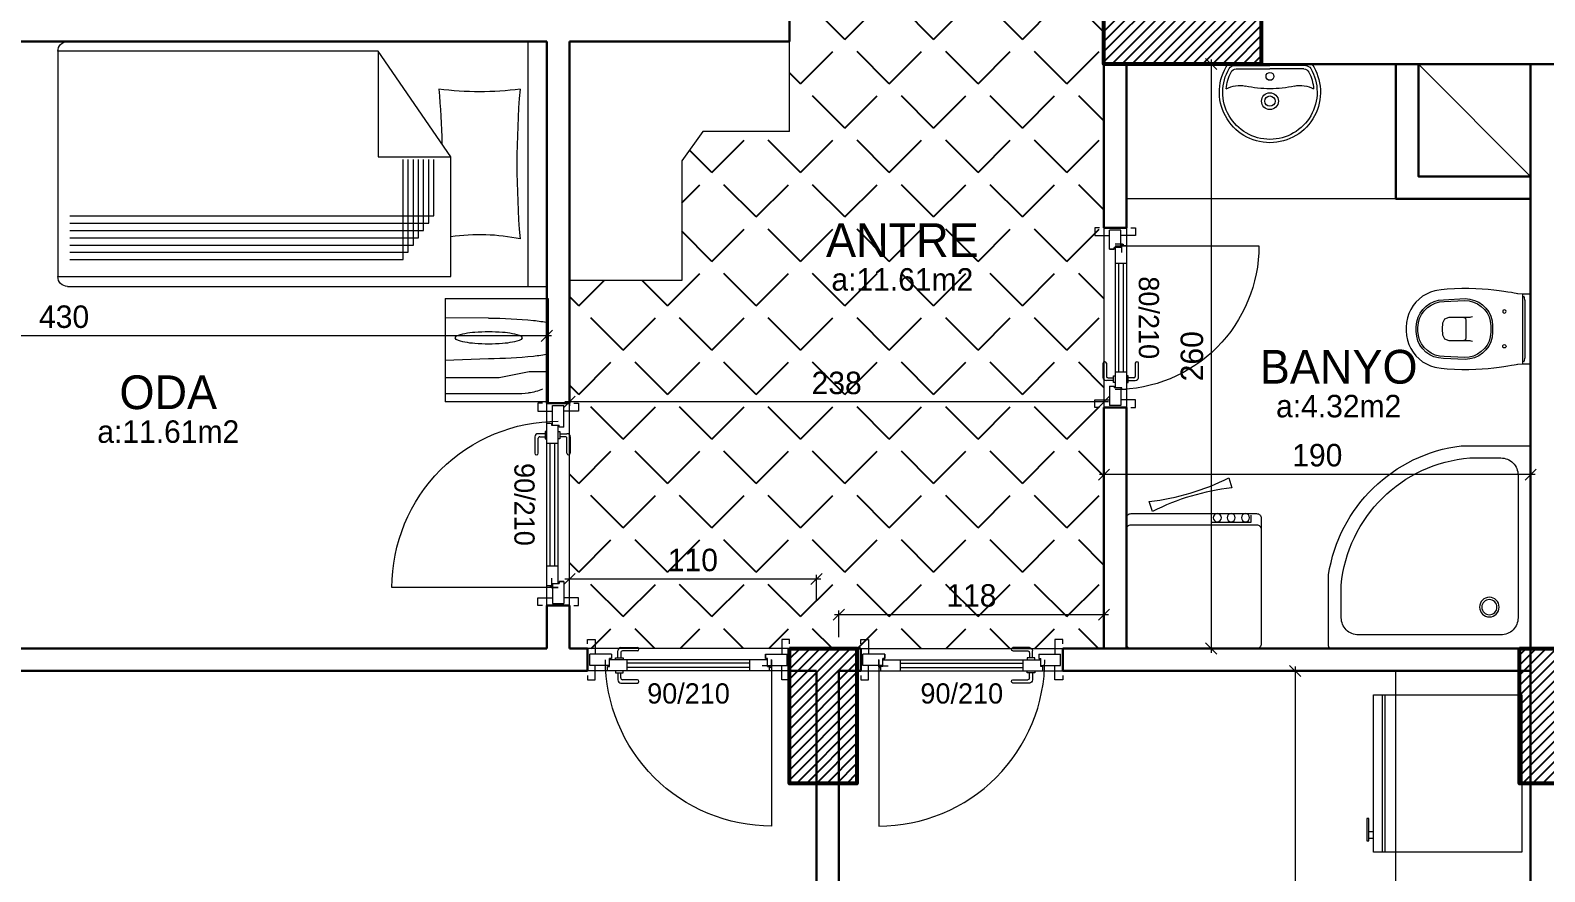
# Model space of a CAD drawing. Header units: centimetres. Extents: x 562865 to 1310255, y -148070 to 32737.
# Drawn here: x 654449 to 655124, y -26469 to -26094 of the extents above; entities that cross this region are included whole.
import ezdxf
from ezdxf.enums import TextEntityAlignment as Align

# ---------------------------------------------------------------- set-up
doc = ezdxf.new("R2010")
doc.units = ezdxf.units.CM
doc.header["$LTSCALE"] = 2.5
doc.layers.get('0').update_dxf_attribs({"color": 86})
for name, color, linetype in [('alan', 7, 'Continuous'), ('kapi-yazi', 7, 'Continuous'), ('mahal', 7, 'Continuous'), ('tarama', 173, 'Continuous'), ('TARAMA KOLON', 252, 'Continuous')]:
    doc.layers.add(name, color=color, linetype=linetype)
for name, color, linetype, lineweight in [('DUVAR', 4, 'Continuous', 30), ('duvar-kesim', 7, 'Continuous', 0), ('iç ölçü', 106, 'Continuous', 18), ('kapi', 9, 'Continuous', 0), ('kolon', 1, 'Continuous', 53), ('TEFRIS', 33, 'Continuous', 0)]:
    doc.layers.add(name, color=color, linetype=linetype, lineweight=lineweight)
doc.styles.add('PINAR', font='comic.ttf')
doc.dimstyles.new('TEMİZ ÖLÇÜ', dxfattribs={"dimtxt": 10, "dimasz": 5, "dimexe": 1.8, "dimexo": 0.625, "dimgap": 3, "dimtad": 1, "dimdec": 0, "dimrnd": 0.5, "dimzin": 1, "dimdsep": 46, "dimtxsty": 'PINAR', "dimblk": 'OBLIQUE', "dimcen": 0.9, "dimdle": 2, "dimclrd": 256, "dimclre": 256, "dimclrt": 7, "dimadec": 0, "dimazin": 0, "dimtfac": 1, "dimtdec": 0, "dimtofl": 0, "dimtmove": 2, "dimatfit": 2, "dimfxl": 10, "dimfxlon": 1, "dimlwd": -1, "dimlwe": -1, "dimarcsym": 0})

# ---------------------------------------------------------------- blocks, each defined once
blk = doc.blocks.new('_Oblique')
at = {"color": 0, "linetype": 'ByBlock', "lineweight": -2}
blk.add_line((-0.5, -0.5), (0.5, 0.5), dxfattribs=at)
blk = doc.blocks.new('*D3052')
at = {"layer": 'Defpoints', "color": 0}
for p in [(655041.94, -26109.39), (654975.06, -26369.39), (655041.94, -26369.39)]:
    blk.add_point(p, dxfattribs=at)
at = {"layer": 'iç ölçü'}
for p, q in [((654985.06, -26109.39), (654973.26, -26109.39)), ((654975.06, -26107.39), (654975.06, -26371.39)), ((654985.06, -26369.39), (654973.26, -26369.39))]:
    blk.add_line(p, q, dxfattribs=at)
at = {"layer": 'iç ölçü', "linetype": 'ByBlock', "xscale": 5, "yscale": 5, "zscale": 5}
for p, rotation in [((654975.06, -26109.39), 90), ((654975.06, -26369.39), 270)]:
    blk.add_blockref('_Oblique', p, dxfattribs=dict(at, rotation=rotation))
at = {"layer": 'iç ölçü', "color": 7, "insert": (654966.55, -26239.39), "char_height": 10, "attachment_point": 5, "rotation": 90, "style": 'PINAR'}
blk.add_mtext('260', dxfattribs=at)
blk = doc.blocks.new('*D3061')
at = {"layer": 'Defpoints', "color": 0}
for p in [(654249.3, -26230.29), (654249.3, -26252.91), (654679.3, -26261.12)]:
    blk.add_point(p, dxfattribs=at)
at = {"layer": 'iç ölçü'}
for p, q in [((654681.3, -26230.29), (654247.3, -26230.29)), ((654249.3, -26240.29), (654249.3, -26228.49)), ((654679.3, -26240.29), (654679.3, -26228.49))]:
    blk.add_line(p, q, dxfattribs=at)
at = {"layer": 'iç ölçü', "linetype": 'ByBlock', "xscale": 5, "yscale": 5, "zscale": 5, "rotation": 180}
blk.add_blockref('_Oblique', (654249.3, -26230.29), dxfattribs=at)
at = {"layer": 'iç ölçü', "linetype": 'ByBlock', "xscale": 5, "yscale": 5, "zscale": 5}
blk.add_blockref('_Oblique', (654679.3, -26230.29), dxfattribs=at)
at = {"layer": 'iç ölçü', "color": 7, "insert": (654464.3, -26221.86), "char_height": 10, "attachment_point": 5, "style": 'PINAR'}
blk.add_mtext('430', dxfattribs=at)
blk = doc.blocks.new('*D3062')
at = {"layer": 'Defpoints', "color": 0}
for p in [(654689.3, -26338.49), (654689.3, -26369.39), (654799.3, -26369.39)]:
    blk.add_point(p, dxfattribs=at)
at = {"layer": 'iç ölçü'}
for p, q in [((654801.3, -26338.49), (654687.3, -26338.49)), ((654689.3, -26348.49), (654689.3, -26336.69)), ((654799.3, -26348.49), (654799.3, -26336.69))]:
    blk.add_line(p, q, dxfattribs=at)
at = {"layer": 'iç ölçü', "linetype": 'ByBlock', "xscale": 5, "yscale": 5, "zscale": 5, "rotation": 180}
blk.add_blockref('_Oblique', (654689.3, -26338.49), dxfattribs=at)
at = {"layer": 'iç ölçü', "linetype": 'ByBlock', "xscale": 5, "yscale": 5, "zscale": 5}
blk.add_blockref('_Oblique', (654799.3, -26338.49), dxfattribs=at)
at = {"layer": 'iç ölçü', "color": 7, "insert": (654744.3, -26330.09), "char_height": 10, "attachment_point": 5, "style": 'PINAR'}
blk.add_mtext('110', dxfattribs=at)
blk = doc.blocks.new('*D3063')
at = {"layer": 'Defpoints', "color": 0}
for p in [(654927.34, -26354.33), (654809.3, -26369.39), (654927.34, -26369.39)]:
    blk.add_point(p, dxfattribs=at)
at = {"layer": 'iç ölçü'}
for p, q in [((654809.3, -26364.33), (654809.3, -26352.53)), ((654927.34, -26364.33), (654927.34, -26352.53)), ((654807.3, -26354.33), (654929.34, -26354.33))]:
    blk.add_line(p, q, dxfattribs=at)
at = {"layer": 'iç ölçü', "linetype": 'ByBlock', "xscale": 5, "yscale": 5, "zscale": 5, "rotation": 180}
blk.add_blockref('_Oblique', (654809.3, -26354.33), dxfattribs=at)
at = {"layer": 'iç ölçü', "linetype": 'ByBlock', "xscale": 5, "yscale": 5, "zscale": 5}
blk.add_blockref('_Oblique', (654927.34, -26354.33), dxfattribs=at)
at = {"layer": 'iç ölçü', "color": 7, "insert": (654868.32, -26345.87), "char_height": 10, "attachment_point": 5, "style": 'PINAR'}
blk.add_mtext('118', dxfattribs=at)
blk = doc.blocks.new('*D3065')
at = {"layer": 'Defpoints', "color": 0}
for p in [(654927.34, -26253.68), (655117.34, -26253.68), (654927.34, -26292.05)]:
    blk.add_point(p, dxfattribs=at)
at = {"layer": 'iç ölçü'}
for p, q in [((654927.34, -26282.05), (654927.34, -26293.85)), ((655117.34, -26282.05), (655117.34, -26293.85)), ((655119.34, -26292.05), (654925.34, -26292.05))]:
    blk.add_line(p, q, dxfattribs=at)
at = {"layer": 'iç ölçü', "linetype": 'ByBlock', "xscale": 5, "yscale": 5, "zscale": 5, "rotation": 180}
blk.add_blockref('_Oblique', (654927.34, -26292.05), dxfattribs=at)
at = {"layer": 'iç ölçü', "linetype": 'ByBlock', "xscale": 5, "yscale": 5, "zscale": 5}
blk.add_blockref('_Oblique', (655117.34, -26292.05), dxfattribs=at)
at = {"layer": 'iç ölçü', "color": 7, "insert": (655022.34, -26283.46), "char_height": 10, "attachment_point": 5, "style": 'PINAR'}
blk.add_mtext('190', dxfattribs=at)
blk = doc.blocks.new('*D3066')
at = {"layer": 'Defpoints', "color": 0}
for p in [(655030.74, -26379.39), (655012.5, -26739.39), (655030.74, -26739.39)]:
    blk.add_point(p, dxfattribs=at)
at = {"layer": 'iç ölçü'}
for p, q in [((655022.5, -26379.39), (655010.7, -26379.39)), ((655012.5, -26377.39), (655012.5, -26741.39)), ((655022.5, -26739.39), (655010.7, -26739.39))]:
    blk.add_line(p, q, dxfattribs=at)
at = {"layer": 'iç ölçü', "linetype": 'ByBlock', "xscale": 5, "yscale": 5, "zscale": 5}
for p, rotation in [((655012.5, -26379.39), 90), ((655012.5, -26739.39), 270)]:
    blk.add_blockref('_Oblique', p, dxfattribs=dict(at, rotation=rotation))
at = {"layer": 'iç ölçü', "color": 7, "insert": (655003.99, -26559.39), "char_height": 10, "attachment_point": 5, "rotation": 90, "style": 'PINAR'}
blk.add_mtext('360', dxfattribs=at)
blk = doc.blocks.new('*D3068')
at = {"layer": 'Defpoints', "color": 0}
for p in [(654927.34, -26248.79), (654689.3, -26258.79), (654689.3, -26259.7)]:
    blk.add_point(p, dxfattribs=at)
at = {"layer": 'iç ölçü'}
for p, q in [((654927.34, -26249.7), (654927.34, -26261.5)), ((654929.34, -26259.7), (654687.3, -26259.7)), ((654689.3, -26259.42), (654689.3, -26261.5))]:
    blk.add_line(p, q, dxfattribs=at)
at = {"layer": 'iç ölçü', "linetype": 'ByBlock', "xscale": 5, "yscale": 5, "zscale": 5, "rotation": 180}
blk.add_blockref('_Oblique', (654689.3, -26259.7), dxfattribs=at)
at = {"layer": 'iç ölçü', "linetype": 'ByBlock', "xscale": 5, "yscale": 5, "zscale": 5}
blk.add_blockref('_Oblique', (654927.34, -26259.7), dxfattribs=at)
at = {"layer": 'iç ölçü', "color": 7, "insert": (654808.32, -26251.32), "char_height": 10, "attachment_point": 5, "style": 'PINAR'}
blk.add_mtext('238', dxfattribs=at)
blk = doc.blocks.new('fm-door1')
at = {"linetype": 'Continuous'}
for p, q in [((0, 25), (0, -25)), ((100, 25), (0, 25)), ((79.7, 31.8), (79.7, -0.3)), ((84, 27.6), (127.8, 27.6)), ((90, 50), (910, 50)), ((90, 50), (90, 30)), ((100, 30), (90, 30)), ((100, 30), (100, -5)), ((100, 30), (100, -5)), ((100, 0), (900, 0)), ((190, 50), (190, 0)), ((810, 50), (810, 0)), ((910, 30), (900, 30)), ((900, 30), (900, -5)), ((900, 25), (1000, 25)), ((910, 50), (910, 30)), ((1000, 25), (1000, -25)), ((110, -25), (0, -25)), ((100, -5), (110, -5)), ((110, -5), (100, -5)), ((110, -5), (110, -25)), ((110, -25), (110, -5)), ((890, -25), (890, -5)), ((890, -5), (900, -5)), ((890, -25), (1000, -25))]:
    blk.add_line(p, q, dxfattribs=at)
at = {"color": 8, "linetype": 'Continuous'}
for p, q in [((190, 35), (810, 35)), ((190, 15), (810, 15))]:
    blk.add_line(p, q, dxfattribs=at)
at = {"linetype": 'Continuous'}
for points in [[(857.6, 58.1), (857.6, 88.9, 0.414214), (842.4, 104.1), (758.6, 104.1, 1), (758.6, 88.9), (834.8, 88.9, -0.414214), (842.4, 81.3), (842.4, 58.1)], [(857.6, -8.1), (857.6, -38.9, -0.414214), (842.4, -54.1), (758.6, -54.1, -1), (758.6, -38.9), (834.8, -38.9, 0.414214), (842.4, -31.3), (842.4, -8.1)]]:
    blk.add_lwpolyline(points, format="xyb", dxfattribs=at)
for points in [[(869, 50), (869, 58.1), (831, 58.1), (831, 50)], [(869, 0), (869, -8.1), (831, -8.1), (831, 0)]]:
    blk.add_lwpolyline(points, dxfattribs=at)
blk.add_circle((84, 31.8), 4.26, dxfattribs=at)
blk = doc.blocks.new('Lav-1')
for p, q in [((-18.7083, 0), (18.7083, 0)), ((-15.105, -2.2), (0, -2.2)), ((15.105, -2.2), (0, -2.2))]:
    blk.add_line(p, q)
at = {"color": 8}
for p in [(-15.9925, -0.7), (15.9925, -0.7)]:
    blk.add_line(p, (0, -0.7), dxfattribs=at)
for centre, radius, start, end in [((0, -12.5), 22.5, 146.251011, 270), ((0, -12.5), 22.5, 270, 33.748989), ((0, -12.5), 19.5, 152.688782, 175.764074), ((-15.105, -4.7), 2.5, 90, 152.688782), ((15.105, -4.7), 2.5, 27.311218, 90), ((0, -12.5), 19.5, 4.235926, 27.311218), ((-13.5377, -21.504), 12, 77.387843, 119.499625), ((0, 39), 50, 257.387843, 270), ((0, 39), 50, 270, 282.612157), ((13.5377, -21.504), 12, 60.500375, 102.612157)]:
    blk.add_arc(centre, radius, start, end)
for centre, radius, start, end in [((0, -12.5), 21, 149.821029, 270), ((-15.9925, -3.2), 2.5, 90, 149.821029), ((0, -5.5), 1.75, 90, 270), ((0, -12.5), 21, 270, 30.178971), ((0, -5.5), 1.75, 270, 90), ((15.9925, -3.2), 2.5, 30.178971, 90), ((0, -16.5), 3.75, 90, 270), ((0, -16.5), 3.75, 270, 90), ((0, -16.5), 2.3, 90, 270), ((0, -16.5), 2.3, 270, 90)]:
    blk.add_arc(centre, radius, start, end, dxfattribs=at)
blk = doc.blocks.new('C.Mak')
at = {"color": 8}
for p, q in [((25.69, -56.11), (8.15, -56.11)), ((8.15, -56.11), (8.15, -59.29)), ((25.69, -59.29), (25.69, -56.11))]:
    blk.add_line(p, q, dxfattribs=at)
blk.add_lwpolyline([(-27.67, 0, 0.414214), (-29.72, -2.05), (-29.72, -57.95, 0.414214), (-27.67, -60), (28.23, -60, 0.414214), (30.28, -57.95), (30.28, -2.05, 0.414214), (28.23, 0)], format="xyb", close=True)
blk.add_lwpolyline([(-29.72, -52.95, 0.414214), (-27.67, -55), (28.23, -55, 0.414214), (30.28, -52.95)], format="xyb")
blk.add_lwpolyline([(15.87, -75.96), (17.21, -71.43, -0.091234), (-18.18, -60.91), (-19.53, -65.44, -0.091234)], format="xyb", close=True, dxfattribs=at)
for centre in [(10.72, -58.18), (16.92, -58.18), (23.32, -58.18)]:
    blk.add_circle(centre, 1.82, dxfattribs=at)
blk = doc.blocks.new('Klozet-3')
for p, q in [((15.4, -3.57), (-15.35, -3.57)), ((-14.68, -2.98), (-14.01, -2.7)), ((-14.01, -2.7), (-13.13, -2.55)), ((-13.13, -2.55), (-12.69, -2.51)), ((-12.69, -2.51), (-4.94, -2.51)), ((-4.94, -2.51), (4.84, -2.51)), ((4.84, -2.51), (12.59, -2.51)), ((12.59, -2.51), (13.02, -2.55)), ((13.02, -2.55), (13.91, -2.7)), ((13.91, -2.7), (14.58, -2.98))]:
    blk.add_line(p, q)
at = {"color": 8}
for p, q in [((-4.79, -29.04), (-5.06, -29.5)), ((-5.06, -29.5), (-5.06, -29.74)), ((-3.85, -28.8), (-4.79, -29.04)), ((-0.44, -28.8), (-3.85, -28.8)), ((0.43, -28.8), (-0.44, -28.8)), ((3.83, -28.8), (0.43, -28.8)), ((4.77, -29.04), (3.83, -28.8)), ((5.04, -29.5), (4.77, -29.04)), ((5.04, -29.74), (5.04, -29.5))]:
    blk.add_line(p, q, dxfattribs=at)
blk.add_lwpolyline([(-17.9, -24.49), (-17.74, -21.61), (-17.53, -18.9), (-17.27, -16.37), (-17, -14.05), (-16.71, -11.97), (-16.43, -10.14), (-16.16, -8.6), (-15.93, -7.36), (-15.75, -6.44), (-15.63, -5.87), (-15.58, -5.68), (-15.46, -3.72), (-15.45, -1.23), (-15.46, 0), (15.46, 0), (15.45, -1.23), (15.46, -3.72), (15.58, -5.68), (15.63, -5.87), (15.75, -6.44), (15.93, -7.36), (16.16, -8.6), (16.43, -10.14), (16.71, -11.97), (17, -14.05), (17.27, -16.37), (17.53, -18.9), (17.74, -21.61), (17.9, -24.49), (17.99, -27.52), (18, -30.66), (17.91, -33.9), (17.71, -37.21), (17.43, -39.85), (17.08, -41.83), (16.91, -42.61), (16.36, -44.56), (15.56, -46.4), (14.55, -48.11), (13.33, -49.69), (11.94, -51.1), (10.38, -52.35), (8.67, -53.4), (6.84, -54.25), (4.9, -54.87), (2.88, -55.26), (0.78, -55.39), (-0.78, -55.39), (-2.88, -55.26), (-4.9, -54.87), (-6.84, -54.25), (-8.67, -53.4), (-10.38, -52.35), (-11.94, -51.1), (-13.33, -49.69), (-14.55, -48.11), (-15.56, -46.4), (-16.36, -44.56), (-16.91, -42.61), (-17.08, -41.83), (-17.43, -39.85), (-17.71, -37.21), (-17.91, -33.9), (-18, -30.66), (-17.99, -27.52)], close=True)
for points in [[(-7.32, -11.04), (-7.7, -10.94), (-8.07, -11.04), (-8.34, -11.31), (-8.44, -11.69), (-8.34, -12.07), (-8.07, -12.34), (-7.7, -12.44), (-7.32, -12.34), (-7.05, -12.07), (-6.95, -11.69), (-7.05, -11.31)], [(7.15, -11.31), (7.42, -11.04), (7.8, -10.94), (8.17, -11.04), (8.44, -11.31), (8.55, -11.69), (8.44, -12.07), (8.17, -12.34), (7.8, -12.44), (7.42, -12.34), (7.15, -12.07), (7.05, -11.69)], [(-13.52, -29.22), (-13.07, -38.88), (-12.88, -41.04), (-12.33, -43.08), (-11.45, -44.96), (-10.27, -46.64), (-8.83, -48.09), (-7.16, -49.28), (-5.29, -50.17), (-3.26, -50.73), (-1.09, -50.93), (0.99, -50.93), (3.16, -50.72), (5.19, -50.14), (7.05, -49.21), (8.72, -47.99), (10.16, -46.52), (11.35, -44.83), (12.25, -42.96), (12.82, -40.97), (13.04, -38.88), (13.49, -29.22), (13.3, -27.05), (12.74, -24.99), (11.86, -23.09), (10.68, -21.38), (9.24, -19.89), (7.57, -18.67), (5.7, -17.75), (3.67, -17.18), (1.51, -16.98), (-1.54, -16.98), (-3.7, -17.18), (-5.74, -17.75), (-7.6, -18.67), (-9.27, -19.89), (-10.72, -21.38), (-11.89, -23.09), (-12.78, -24.99), (-13.33, -27.05)], [(-12.73, -29.5), (-12.3, -38.59), (-12.12, -40.64), (-11.59, -42.58), (-10.74, -44.38), (-9.62, -46.01), (-8.24, -47.42), (-6.65, -48.58), (-4.88, -49.46), (-2.95, -50.01), (-0.91, -50.2), (0.66, -50.2), (2.7, -50.01), (4.65, -49.46), (6.45, -48.58), (8.08, -47.42), (9.49, -46.01), (10.65, -44.38), (11.53, -42.58), (12.08, -40.64), (12.27, -38.59), (12.69, -29.5), (12.51, -27.45), (12, -25.5), (11.17, -23.68), (10.06, -22.04), (8.71, -20.61), (7.14, -19.43), (5.38, -18.54), (3.47, -17.98), (1.44, -17.78), (-1.42, -17.78), (-3.46, -17.98), (-5.37, -18.54), (-7.14, -19.43), (-8.71, -20.61), (-10.07, -22.04), (-11.19, -23.68), (-12.02, -25.5), (-12.55, -27.45)]]:
    blk.add_lwpolyline(points, close=True, dxfattribs=at)
blk.add_lwpolyline([(5.47, -25.87), (5.22, -26.6), (5.11, -27.1), (5.09, -27.28), (5.09, -36.43), (4.39, -38.41), (2.57, -39.21), (0.04, -39.36), (-0.06, -39.36), (-2.58, -39.21), (-4.4, -38.41), (-5.1, -36.43), (-5.11, -27.28), (-5.13, -27.1), (-5.23, -26.6), (-5.49, -25.87)], dxfattribs=at)
blk = doc.blocks.new('Dus-1')
for points in [[(90.17, -30.9), (90.17, -1.18, 0.414214), (88.99, 0), (0, 0)], [(0, 0), (0, -88.82, 0.414214), (1.18, -90), (32.74, -90)], [(84.75, -27.05), (84.75, -13.27, 0.414214), (77.1, -5.62), (13.68, -5.62, 0.414214), (6.03, -13.27), (6.03, -76.68, 0.414214), (13.68, -84.33), (28.13, -84.33)]]:
    blk.add_lwpolyline(points, format="xyb")
at = {"color": 8}
for radius in [4.36, 3.36]:
    blk.add_circle((18.4, -18.38), radius, dxfattribs=at)
for centre, radius, start, end in [((22.42, -22.07), 62.53, 275.23511, 355.43389), ((22.48, -22.58), 68.19, 278.64966, 352.99976)]:
    blk.add_arc(centre, radius, start, end)
blk = doc.blocks.new('Buzdlb2')
for p, q in [((-32, 0), (32, 0)), ((35, -4), (-35, -4)), ((-35, -4), (-35, -70)), ((35, -70), (35, -4)), ((35, -65), (-35, -65)), ((-35, -66), (35, -66)), ((-35, -70), (35, -70))]:
    blk.add_line(p, q)
at = {"color": 8}
for p, q in [((-30, -72), (-20, -72)), ((-30, -73), (-30, -72)), ((-20, -73), (-30, -73)), ((-29, -70), (-29, -72)), ((-26, -70), (-26, -72)), ((-20, -72), (-20, -73))]:
    blk.add_line(p, q, dxfattribs=at)
blk = doc.blocks.new('Yatak-1a')
for p, q in [((-49.5, 0.5), (-87.5, 0.5)), ((-87.5, 0.5), (-87.5, -37.5)), ((-49.5, -37.5), (-49.5, 0.5)), ((-45, -176.44), (-45, -7.03)), ((45, -7.03), (45, -176.44)), ((-49.5, -37.5), (-87.5, -37.5)), ((41.44, -180), (-41.44, -180))]:
    blk.add_line(p, q)
at = {"color": 33}
for p, q in [((-76.27, -6.57), (-76.27, 0.5)), ((-84.43, -9.24), (-84.18, -6.77)), ((-84.43, -37.5), (-84.43, -9.24)), ((-78.48, -17.64), (-76.27, -6.57)), ((-63.92, -9.1), (-64.54, -9.49)), ((-63.3, -9.49), (-63.92, -9.1)), ((-78.48, -37.5), (-78.48, -17.64)), ((-71.61, -21.45), (-72.26, -37.5)), ((-56.68, -21.45), (-56.63, -37.5)), ((-64.54, -33.38), (-63.92, -33.77)), ((-63.92, -33.77), (-63.3, -33.38))]:
    blk.add_line(p, q, dxfattribs=at)
at = {"color": 42}
for p, q in [((-45, 0), (45, 0)), ((-45, -7.03), (-45, 0)), ((45, -8.5), (45, 0)), ((45, -7.03), (-45, -7.03)), ((-41.44, -180), (-41.44, -35.32)), ((-41.44, -35.32), (2.67, -35.32)), ((2.67, -35.32), (41.44, -62.05)), ((2.67, -62.05), (2.67, -35.32)), ((41.44, -62.05), (2.67, -62.05)), ((41.44, -62.05), (41.44, -180))]:
    blk.add_line(p, q, dxfattribs=at)
at = {"color": 8}
for p, q in [((-21.78, -175.54), (-21.78, -43.5)), ((-21.78, -43.5), (1.67, -43.5)), ((-19.11, -175.54), (-19.11, -41.61)), ((-19.11, -41.61), (1.67, -41.61)), ((-29.8, -49.16), (1.67, -49.16)), ((-29.8, -175.54), (-29.8, -49.16)), ((-27.13, -175.54), (-27.13, -47.27)), ((-27.13, -47.27), (1.67, -47.27)), ((-24.45, -175.54), (-24.45, -45.39)), ((-24.45, -45.39), (1.67, -45.39)), ((-35.15, -52.93), (1.67, -52.93)), ((-35.15, -175.54), (-35.15, -52.93)), ((-32.47, -51.05), (1.67, -51.05)), ((-32.47, -175.54), (-32.47, -51.05))]:
    blk.add_line(p, q, dxfattribs=at)
at = {"color": 33}
for centre, radius, start, end in [((11.14, -13.58), 82.34, 170.1544, 174.0179), ((-139.84, -13.58), 82.75, 5.9821, 9.7958), ((-69.26, -8.26), 15, 154.0085, 174.2856), ((86.23, -21.45), 157.84, 174.0179, 180), ((-214.93, -21.45), 158.25, 0, 5.9821), ((-51.59, -15.3), 14.19, 155.8434, 169.4757), ((-76.25, -15.3), 14.19, 10.5243, 24.1566), ((0.17, -21.44), 66.38, 175.5996, 180), ((-31.83, -18.97), 34.29, 169.4757, 175.5997), ((-96.01, -18.97), 34.29, 4.4004, 10.5243), ((-128.01, -21.44), 66.38, 0, 4.4003), ((0.17, -21.44), 66.38, 180, 184.4003), ((-128.01, -21.44), 66.38, 355.5996, 0), ((-31.83, -23.9), 34.29, 184.4004, 190.5243), ((-96.01, -23.9), 34.29, 349.4757, 355.5997), ((-51.59, -27.57), 14.19, 190.5243, 204.1566), ((-76.25, -27.57), 14.19, 335.8434, 349.4757)]:
    blk.add_arc(centre, radius, start, end, dxfattribs=at)
at = {"color": 8}
for centre, radius, start, end in [((0.03, 324.56), 335.48, 265.2981, 274.7019), ((-98.45, -24.8), 72.55, 351.6594, 11.932), ((138.2, -24.8), 111.68, 172.2808, 187.7192), ((0.03, -344.69), 306.13, 84.846, 88.6023)]:
    blk.add_arc(centre, radius, start, end, dxfattribs=at)
for centre, start, end in [((-41.44, -176.44), 180, 270), ((41.44, -176.44), 270, 0)]:
    blk.add_arc(centre, 3.56, start, end)
blk = doc.blocks.new('SB')
at = {"layer": 'TARAMA KOLON'}
h = blk.add_hatch(dxfattribs=at)
h.set_pattern_fill('ANSI31', color=256, angle=7e-15)
h.paths.add_polyline_path([(655327.34, -25829.39), (655302.34, -25829.39), (655302.34, -25959.39), (655327.34, -25959.39)])
h.paths.add_polyline_path([(655437.34, -24424.14), (655477.34, -24424.14), (655477.34, -24494.14), (655437.34, -24494.14)])
h.paths.add_polyline_path([(655327.34, -25359.39), (655297.34, -25359.39), (655297.34, -25469.39), (655327.34, -25469.39)])
h.paths.add_polyline_path([(655327.34, -26079.39), (655327.34, -26109.39), (655257.34, -26109.39), (655257.34, -26079.39)])
h.paths.add_polyline_path([(654229.3, -24849.39), (654229.3, -24889.39), (654299.3, -24889.39), (654299.3, -24849.39)])
h.paths.add_polyline_path([(654269.3, -25899.39), (654229.3, -25899.39), (654229.3, -25829.39), (654269.3, -25829.39)])
h.paths.add_polyline_path([(654229.3, -25444.39), (654229.3, -25469.39), (654379.3, -25469.39), (654379.3, -25444.39)])
h.paths.add_polyline_path([(655112.34, -26369.39), (655142.34, -26369.39), (655142.34, -26429.39), (655112.34, -26429.39)])
h.paths.add_polyline_path([(654997.34, -26079.39), (654997.34, -26109.39), (654927.34, -26109.39), (654927.34, -26079.39)])
h.paths.add_polyline_path([(655437.34, -24889.39), (655467.34, -24889.39), (655467.34, -24829.39), (655437.34, -24829.39)])
h.paths.add_polyline_path([(655112.34, -26834.64), (655142.34, -26834.64), (655142.34, -26894.64), (655112.34, -26894.64)])
h.paths.add_polyline_path([(654787.34, -26369.39), (654817.34, -26369.39), (654817.34, -26429.39), (654787.34, -26429.39)])
h.paths.add_polyline_path([(655437.34, -26824.64), (655477.34, -26824.64), (655477.34, -26894.64), (655437.34, -26894.64)])
h.paths.add_polyline_path([(654299.3, -26369.39), (654299.3, -26409.39), (654229.3, -26409.39), (654229.3, -26369.39)])
h.paths.add_polyline_path([(654777.34, -26824.64), (654817.34, -26824.64), (654817.34, -26894.64), (654777.34, -26894.64)])
h.paths.add_polyline_path([(655437.34, -26369.39), (655467.34, -26369.39), (655467.34, -26429.39), (655437.34, -26429.39)])
h.paths.add_polyline_path([(655985.38, -25829.39), (656025.38, -25829.39), (656025.38, -25899.39), (655985.38, -25899.39)])
h.paths.add_polyline_path([(654927.34, -25959.39), (654927.34, -25359.39), (655177.34, -25359.39), (655177.34, -25389.39), (654952.35, -25389.39), (654952.35, -25729.39), (655177.34, -25729.39), (655177.34, -25754.39), (654952.34, -25754.39), (654952.34, -25934.39), (655177.34, -25934.39), (655177.34, -25959.39)])
h.paths.add_polyline_path([(654777.34, -24424.14), (654817.34, -24424.14), (654817.34, -24494.14), (654777.34, -24494.14)])
h.paths.add_polyline_path([(655985.38, -26824.64), (656025.38, -26824.64), (656025.38, -26894.64), (655985.38, -26894.64)])
h.paths.add_polyline_path([(654229.3, -24424.14), (654269.3, -24424.14), (654269.3, -24494.14), (654229.3, -24494.14)])
h.paths.add_polyline_path([(655107.34, -24424.14), (655147.34, -24424.14), (655147.34, -24494.14), (655107.34, -24494.14)])
h.paths.add_polyline_path([(655985.38, -24424.14), (656025.38, -24424.14), (656025.38, -24494.14), (655985.38, -24494.14)])
h.paths.add_polyline_path([(656025.38, -24849.39), (656025.38, -24889.39), (655955.38, -24889.39), (655955.38, -24849.39)])
h.paths.add_polyline_path([(654817.34, -24889.39), (654787.34, -24889.39), (654787.34, -24829.39), (654817.34, -24829.39)])
h.paths.add_polyline_path([(655114.84, -24849.39), (655139.84, -24849.39), (655139.84, -24999.39), (655114.84, -24999.39)])
h.paths.add_polyline_path([(656025.38, -26369.39), (656025.38, -26409.39), (655955.38, -26409.39), (655955.38, -26369.39)])
h.paths.add_polyline_path([(654229.3, -26824.64), (654269.3, -26824.64), (654269.3, -26894.64), (654229.3, -26894.64)])
h.paths.add_polyline_path([(656025.38, -25444.39), (656025.38, -25469.39), (655875.38, -25469.39), (655875.38, -25444.39)])
at = {"layer": 'kolon'}
for points in [[(654997.34, -26079.39), (654997.34, -26109.39), (654927.34, -26109.39), (654927.34, -26079.39)], [(654787.34, -26369.39), (654817.34, -26369.39), (654817.34, -26429.39), (654787.34, -26429.39)], [(655112.34, -26369.39), (655142.34, -26369.39), (655142.34, -26429.39), (655112.34, -26429.39)]]:
    blk.add_lwpolyline(points, close=True, dxfattribs=at)

msp = doc.modelspace()

# ---------------------------------------------------------------- hatches: boundary and pattern name
at = {"layer": 'tarama'}
h = msp.add_hatch(dxfattribs=at)
h.set_pattern_fill('ANGLE', color=256, scale=4, angle=135)
h.set_pattern_definition([(45, (-2706.222, -4e-10), (-19.7565635, 19.7565635), [20.32, -7.62]), (135, (-2706.222, -4e-10), (-19.7565635, -19.7565635), [20.32, -7.62])])
edge = h.paths.add_edge_path()
edge.add_line((654909.02, -26369.39), (654905.52, -26369.39))
edge.add_line((654905.52, -26369.39), (654895.06, -26369.39))
edge.add_ellipse((654894.15, -26370.5), major_axis=(0, -1.52), ratio=0.88, start_angle=-222.86953, end_angle=-180)
edge.add_line((654894.15, -26368.98), (654886.78, -26368.98))
edge.add_ellipse((654886.78, -26369.74), major_axis=(0, -0.76), ratio=0.88, start_angle=-180, end_angle=-117.76263)
edge.add_line((654886.18, -26369.39), (654822.52, -26369.39))
edge.add_line((654822.52, -26369.39), (654819.02, -26369.39))
edge.add_line((654819.02, -26369.39), (654790.46, -26369.39))
edge.add_line((654790.46, -26369.39), (654786.96, -26369.39))
edge.add_line((654786.96, -26369.39), (654723.29, -26369.39))
edge.add_ellipse((654722.7, -26369.74), major_axis=(0, -0.76), ratio=0.88, start_angle=117.76263, end_angle=180)
edge.add_line((654722.7, -26368.98), (654715.33, -26368.98))
edge.add_ellipse((654715.33, -26370.5), major_axis=(0, -1.52), ratio=0.88, start_angle=180, end_angle=222.86953)
edge.add_line((654714.42, -26369.39), (654703.96, -26369.39))
edge.add_line((654703.96, -26369.39), (654700.46, -26369.39))
edge.add_line((654700.46, -26369.39), (654689.3, -26369.39))
edge.add_line((654689.3, -26369.39), (654689.3, -26350.31))
edge.add_line((654689.3, -26350.31), (654689.3, -26346.81))
edge.add_line((654689.3, -26346.81), (654689.3, -26283.14))
edge.add_ellipse((654688.95, -26282.55), major_axis=(-0.76, 0), ratio=0.88, start_angle=117.76263, end_angle=180)
edge.add_line((654689.71, -26282.55), (654689.71, -26275.18))
edge.add_ellipse((654688.19, -26275.18), major_axis=(1.52, 0), ratio=0.88, start_angle=0, end_angle=42.86953)
edge.add_line((654689.3, -26274.27), (654689.3, -26263.81))
edge.add_line((654689.3, -26263.81), (654689.3, -26260.31))
edge.add_line((654689.3, -26260.31), (654689.3, -26205.62))
edge.add_line((654689.3, -26205.62), (654739.3, -26205.62))
edge.add_line((654739.3, -26205.62), (654739.3, -26152.41))
edge.add_line((654739.3, -26152.41), (654748.67, -26139.39))
edge.add_line((654748.67, -26139.39), (654787.34, -26139.39))
edge.add_line((654787.34, -26139.39), (654787.34, -26099.39))
edge.add_line((654787.34, -26099.39), (654787.34, -25939.11))
edge.add_line((654787.34, -25939.11), (654787.34, -25935.61))
edge.add_line((654787.34, -25935.61), (654787.34, -25925.15))
edge.add_ellipse((654786.23, -25924.24), major_axis=(1.52, 0), ratio=0.88, start_angle=-42.86953, end_angle=0)
edge.add_line((654787.75, -25924.24), (654787.75, -25916.86))
edge.add_ellipse((654786.99, -25916.86), major_axis=(-0.76, 0), ratio=0.88, start_angle=-180, end_angle=-117.76263)
edge.add_line((654787.34, -25916.27), (654787.34, -25852.61))
edge.add_line((654787.34, -25852.61), (654787.34, -25849.11))
edge.add_line((654787.34, -25849.11), (654787.34, -25839.39))
edge.add_line((654787.34, -25839.39), (654787.34, -25829.39))
edge.add_line((654787.34, -25829.39), (654787.34, -25825.89))
edge.add_line((654787.34, -25825.89), (654787.34, -25762.22))
edge.add_ellipse((654786.99, -25761.63), major_axis=(-0.76, 0), ratio=0.88, start_angle=117.76263, end_angle=180)
edge.add_line((654787.75, -25761.63), (654787.75, -25754.26))
edge.add_ellipse((654786.23, -25754.26), major_axis=(-1.52, 0), ratio=0.88, start_angle=180, end_angle=222.86953)
edge.add_line((654787.34, -25753.35), (654787.34, -25742.89))
edge.add_line((654787.34, -25742.89), (654787.34, -25739.39))
edge.add_line((654787.34, -25739.39), (654787.34, -25729.39))
edge.add_line((654787.34, -25729.39), (654834.88, -25729.39))
edge.add_line((654834.88, -25729.39), (654838.38, -25729.39))
edge.add_line((654838.38, -25729.39), (654847.37, -25729.39))
edge.add_ellipse((654848.17, -25728.28), major_axis=(0, 1.52), ratio=0.78, start_angle=-222.86953, end_angle=-180)
edge.add_line((654848.17, -25729.8), (654854.71, -25729.8))
edge.add_ellipse((654854.71, -25729.04), major_axis=(0, 0.76), ratio=0.78, start_angle=-180, end_angle=-117.76263)
edge.add_line((654855.23, -25729.39), (654911.38, -25729.39))
edge.add_line((654911.38, -25729.39), (654914.88, -25729.39))
edge.add_line((654914.88, -25729.39), (654927.34, -25729.39))
edge.add_line((654927.34, -25729.39), (654927.34, -25899.39))
edge.add_line((654927.34, -25899.39), (654927.34, -25959.39))
edge.add_line((654927.34, -25959.39), (654927.34, -25970.6))
edge.add_line((654927.34, -25970.6), (654927.34, -25974.1))
edge.add_line((654927.34, -25974.1), (654927.34, -25978.6))
edge.add_line((654927.34, -25978.6), (654853.34, -25978.6))
edge.add_arc((654937.34, -25978.6), 84, 180, 263.16286)
edge.add_line((654927.34, -26062), (654927.34, -26067.1))
edge.add_line((654927.34, -26067.1), (654927.34, -26070.6))
edge.add_line((654927.34, -26070.6), (654927.34, -26109.39))
edge.add_line((654927.34, -26109.39), (654927.34, -26182.24))
edge.add_line((654927.34, -26182.24), (654927.34, -26185.74))
edge.add_line((654927.34, -26185.74), (654927.34, -26241.89))
edge.add_ellipse((654927.7, -26242.41), major_axis=(-0.76, 0), ratio=0.78, start_angle=297.76263, end_angle=360)
edge.add_line((654926.94, -26242.41), (654926.94, -26248.95))
edge.add_ellipse((654928.46, -26248.95), major_axis=(1.52, 0), ratio=0.78, start_angle=180, end_angle=222.86953)
edge.add_line((654927.34, -26249.75), (654927.34, -26258.74))
edge.add_line((654927.34, -26258.74), (654927.34, -26262.24))
edge.add_line((654927.34, -26262.24), (654927.34, -26369.39))
edge.add_line((654927.34, -26369.39), (654909.02, -26369.39))
h.paths.add_polyline_path([(654756.5, -26319.68), (654732.11, -26319.68), (654732.11, -26340.49), (654756.5, -26340.49)], flags=24)
h.paths.add_polyline_path([(654880.34, -26335.41), (654856.31, -26335.41), (654856.31, -26356.33), (654880.34, -26356.33)], flags=24)
h.paths.add_polyline_path([(654870.65, -25932.54), (654844.04, -25932.54), (654844.04, -25953.35), (654870.65, -25953.35)], flags=24)
h.paths.add_polyline_path([(654822.54, -26240.94), (654794.11, -26240.94), (654794.11, -26261.7), (654822.54, -26261.7)], flags=24)
h.paths.add_polyline_path([(654815.17, -25792.69), (654815.17, -25766.09), (654794.36, -25766.09), (654794.36, -25792.69)], flags=24)
h.paths.add_polyline_path([(654875.96, -26175.16), (654798.53, -26175.16), (654798.53, -26199.95), (654875.96, -26199.95)], flags=24)
h.paths.add_polyline_path([(654870.27, -26197.15), (654805.54, -26197.15), (654805.54, -26213.54), (654870.27, -26213.54)], flags=24)

# ---------------------------------------------------------------- linework, layer by layer
at = {"layer": 'DUVAR'}
for p, q in [((654787.34, -25939.11), (654787.34, -26099.39)), ((654927.34, -26070.6), (654927.34, -26109.39)), ((654679.3, -26099.39), (654249.3, -26099.39)), ((654679.3, -26099.39), (654679.3, -26260.31)), ((654689.3, -26099.39), (654689.3, -26260.31)), ((654787.34, -26099.39), (654689.3, -26099.39)), ((654927.34, -26109.39), (654927.34, -26182.24)), ((654927.34, -26109.39), (655327.34, -26109.39)), ((654937.34, -26109.39), (654937.34, -26182.24)), ((655117.34, -26109.39), (655117.34, -26894.64)), ((654927.34, -26182.24), (654937.34, -26182.24)), ((654689.3, -26260.31), (654679.3, -26260.31)), ((654927.34, -26262.24), (654927.34, -26369.39)), ((654927.34, -26262.24), (654937.34, -26262.24)), ((654937.34, -26262.24), (654937.34, -26369.39)), ((654679.3, -26350.31), (654679.3, -26369.39)), ((654689.3, -26350.31), (654679.3, -26350.31)), ((654689.3, -26350.31), (654689.3, -26369.39)), ((654679.3, -26369.39), (654249.3, -26369.39)), ((654697.34, -26369.39), (654689.3, -26369.39)), ((654697.34, -26369.39), (654697.34, -26379.39)), ((654819.02, -26369.39), (654787.34, -26369.39)), ((654787.34, -26369.39), (654787.34, -26379.39)), ((654819.02, -26369.39), (654819.02, -26379.39)), ((655117.34, -26369.39), (654909.02, -26369.39)), ((654909.02, -26369.39), (654909.02, -26379.39)), ((654697.34, -26379.39), (654249.3, -26379.39)), ((654799.3, -26379.39), (654787.34, -26379.39)), ((654799.3, -26379.39), (654799.3, -26894.64)), ((654809.3, -26379.39), (654809.3, -26894.64)), ((654819.02, -26379.39), (654809.3, -26379.39)), ((655117.34, -26379.39), (654909.02, -26379.39))]:
    msp.add_line(p, q, dxfattribs=at)
msp.add_lwpolyline([(655057.34, -26109.39), (655057.34, -26169.39), (655117.34, -26169.39)], dxfattribs=at)
msp.add_lwpolyline([(655117.34, -26109.39), (655067.34, -26109.39), (655067.34, -26159.39), (655117.34, -26159.39)], close=True, dxfattribs=at)
at = {"layer": 'duvar-kesim'}
for p, q in [((654927.34, -26182.24), (654927.34, -26262.24)), ((654937.34, -26182.24), (654937.34, -26262.24)), ((654679.3, -26350.31), (654679.3, -26260.31)), ((654689.3, -26350.31), (654689.3, -26260.31)), ((654787.34, -26369.39), (654697.34, -26369.39)), ((654819.02, -26369.39), (654909.02, -26369.39)), ((654787.34, -26379.39), (654697.34, -26379.39)), ((654819.02, -26379.39), (654909.02, -26379.39))]:
    msp.add_line(p, q, dxfattribs=at)
at = {"layer": 'iç ölçü'}
msp.add_line((655117.34, -26159.39), (655067.34, -26109.39), dxfattribs=at)
at = {"layer": 'kapi'}
for points in [[(654925.34, -26182.24), (654923.34, -26182.24), (654923.34, -26185.74), (654929.84, -26185.74)], [(654939.34, -26182.24), (654941.34, -26182.24), (654941.34, -26185.74), (654934.84, -26185.74)], [(654925.34, -26262.24), (654923.34, -26262.24), (654923.34, -26258.74), (654929.84, -26258.74)], [(654939.34, -26262.24), (654941.34, -26262.24), (654941.34, -26258.74), (654934.84, -26258.74)], [(654677.3, -26260.31), (654675.3, -26260.31), (654675.3, -26263.81), (654681.8, -26263.81)], [(654691.3, -26260.31), (654693.3, -26260.31), (654693.3, -26263.81), (654686.8, -26263.81)], [(654677.3, -26350.31), (654675.3, -26350.31), (654675.3, -26346.81), (654681.8, -26346.81)], [(654691.3, -26350.31), (654693.3, -26350.31), (654693.3, -26346.81), (654686.8, -26346.81)], [(654697.34, -26367.39), (654697.34, -26365.39), (654700.84, -26365.39), (654700.84, -26371.89)], [(654787.34, -26367.39), (654787.34, -26365.39), (654783.84, -26365.39), (654783.84, -26371.89)], [(654819.02, -26367.39), (654819.02, -26365.39), (654822.52, -26365.39), (654822.52, -26371.89)], [(654909.02, -26367.39), (654909.02, -26365.39), (654905.52, -26365.39), (654905.52, -26371.89)], [(654697.34, -26381.39), (654697.34, -26383.39), (654700.84, -26383.39), (654700.84, -26376.89)], [(654787.34, -26381.39), (654787.34, -26383.39), (654783.84, -26383.39), (654783.84, -26376.89)], [(654819.02, -26381.39), (654819.02, -26383.39), (654822.52, -26383.39), (654822.52, -26376.89)], [(654909.02, -26381.39), (654909.02, -26383.39), (654905.52, -26383.39), (654905.52, -26376.89)]]:
    msp.add_lwpolyline(points, dxfattribs=at)
for points in [[(654932.34, -26190.24), (654996.34, -26190.24, -0.414214), (654932.34, -26254.24, -0.414214)], [(654684.3, -26342.31), (654610.3, -26342.31, -0.414214), (654684.3, -26268.31, -0.414214)], [(654779.34, -26374.39), (654779.34, -26448.39, -0.414214), (654705.34, -26374.39, -0.414214)], [(654827.02, -26374.39), (654827.02, -26448.39, 0.414214), (654901.02, -26374.39, 0.414214)]]:
    msp.add_lwpolyline(points, format="xyb", dxfattribs=at)
at = {"layer": 'TEFRIS'}
for points in [[(654787.34, -26139.39), (654787.34, -26099.39)], [(654787.34, -26139.39), (654748.67, -26139.39), (654739.3, -26152.41)], [(654739.3, -26152.41), (654739.3, -26205.62), (654689.3, -26205.62)]]:
    msp.add_lwpolyline(points, dxfattribs=at)
for points in [[(655057.34, -26169.39), (654937.34, -26169.39), (654937.34, -26109.39), (655057.34, -26109.39)], [(655117.34, -26739.39), (655057.34, -26739.39), (655057.34, -26379.39), (655117.34, -26379.39)]]:
    msp.add_lwpolyline(points, close=True, dxfattribs=at)

# ---------------------------------------------------------------- block references
at = {"layer": 'kapi'}
for p, xscale, yscale, zscale, rotation in [((654932.34, -26183.24), -0.07800000000000001, -0.1, 0.07800000000000001, 89.99999999999997), ((654684.3, -26349.31), -0.08800000000000001, -0.09999999999999999, 0.08800000000000001, 270), ((654820.02, -26374.39), -0.08800000000000002, 0.09999999999999999, 0.08800000000000001, 180)]:
    msp.add_blockref('fm-door1', p, dxfattribs=dict(at, xscale=xscale, yscale=yscale, zscale=zscale, rotation=rotation))
at = {"layer": 'kapi', "xscale": -0.08800000000000002, "yscale": -0.1, "zscale": 0.08800000000000001}
msp.add_blockref('fm-door1', (654786.34, -26374.39), dxfattribs=at)
at = {"layer": 'TARAMA KOLON'}
msp.add_blockref('SB', (0, 0), dxfattribs=at)
at = {"layer": 'TEFRIS', "xscale": -1.21, "yscale": 1.21, "zscale": 1.21, "rotation": 270}
msp.add_blockref('Yatak-1a', (654679.3, -26153.84), dxfattribs=at)
at = {"layer": 'TEFRIS', "xscale": -1}
msp.add_blockref('Lav-1', (655001.24, -26109.39), dxfattribs=at)
for name, p, rotation in [('Klozet-3', (655117.34, -26227.26), 270), ('Dus-1', (655117.34, -26369.39), 270), ('C.Mak', (654967.06, -26369.39), 180), ('Buzdlb2', (655117.34, -26424.99), 270)]:
    msp.add_blockref(name, p, dxfattribs=dict(at, rotation=rotation))

# ---------------------------------------------------------------- texts
at = {"layer": 'alan', "style": 'PINAR'}
for s, p in [('a:11.61m2', (654837.57, -26210.2)), ('a:4.32m2', (655031.85, -26266.56)), ('a:11.61m2', (654510.68, -26277.91))]:
    msp.add_text(s, height=10, dxfattribs=at).set_placement(p, align=Align.CENTER)
at = {"layer": 'kapi-yazi', "style": 'PINAR'}
for s, rotation, p in [('80/210', 270, (654947.34, -26222.24)), ('90/210', 270, (654669.3, -26305.31)), ('90/210', 360, (654864.02, -26389.39))]:
    msp.add_text(s, height=9, rotation=rotation, dxfattribs=at).set_placement(p, align=Align.MIDDLE_CENTER)
msp.add_text('90/210', height=9, dxfattribs=at).set_placement((654742.34, -26389.39), align=Align.MIDDLE_CENTER)
at = {"layer": 'mahal', "style": 'PINAR'}
for s, p in [('ANTRE', (654837.57, -26195.2)), ('BANYO', (655031.85, -26251.56)), ('ODA', (654510.68, -26262.91))]:
    msp.add_text(s, height=15, dxfattribs=at).set_placement(p, align=Align.CENTER)

# ---------------------------------------------------------------- dimensions: what is measured, and where the dimension line sits
at = {"layer": 'iç ölçü'}
for base, p1, p2, angle, picture, middle in [((654975.06, -26369.39), (655041.94, -26109.39), (655041.94, -26369.39), 90, '*D3052', (654966.55, -26239.39)), ((654249.3, -26230.29), (654679.3, -26261.12), (654249.3, -26252.91), 180, '*D3061', (654464.3, -26221.86)), ((654689.3, -26259.7), (654927.34, -26248.79), (654689.3, -26258.79), 180, '*D3068', (654808.32, -26251.32)), ((654927.34, -26292.05), (655117.34, -26253.68), (654927.34, -26253.68), 180, '*D3065', (655022.34, -26283.46)), ((654689.3, -26338.49), (654799.3, -26369.39), (654689.3, -26369.39), 180, '*D3062', (654744.3, -26330.09)), ((654927.34, -26354.33), (654809.3, -26369.39), (654927.34, -26369.39), 180, '*D3063', (654868.32, -26345.87)), ((655012.5, -26739.39), (655030.74, -26379.39), (655030.74, -26739.39), 90, '*D3066', (655003.99, -26559.39))]:
    dim = msp.add_linear_dim(base=base, p1=p1, p2=p2, angle=angle, dimstyle='TEMİZ ÖLÇÜ', dxfattribs=at)
    dim.commit()
    dim.dimension.update_dxf_attribs({"geometry": picture, "text_midpoint": middle})

doc.saveas('drawing.dxf')
